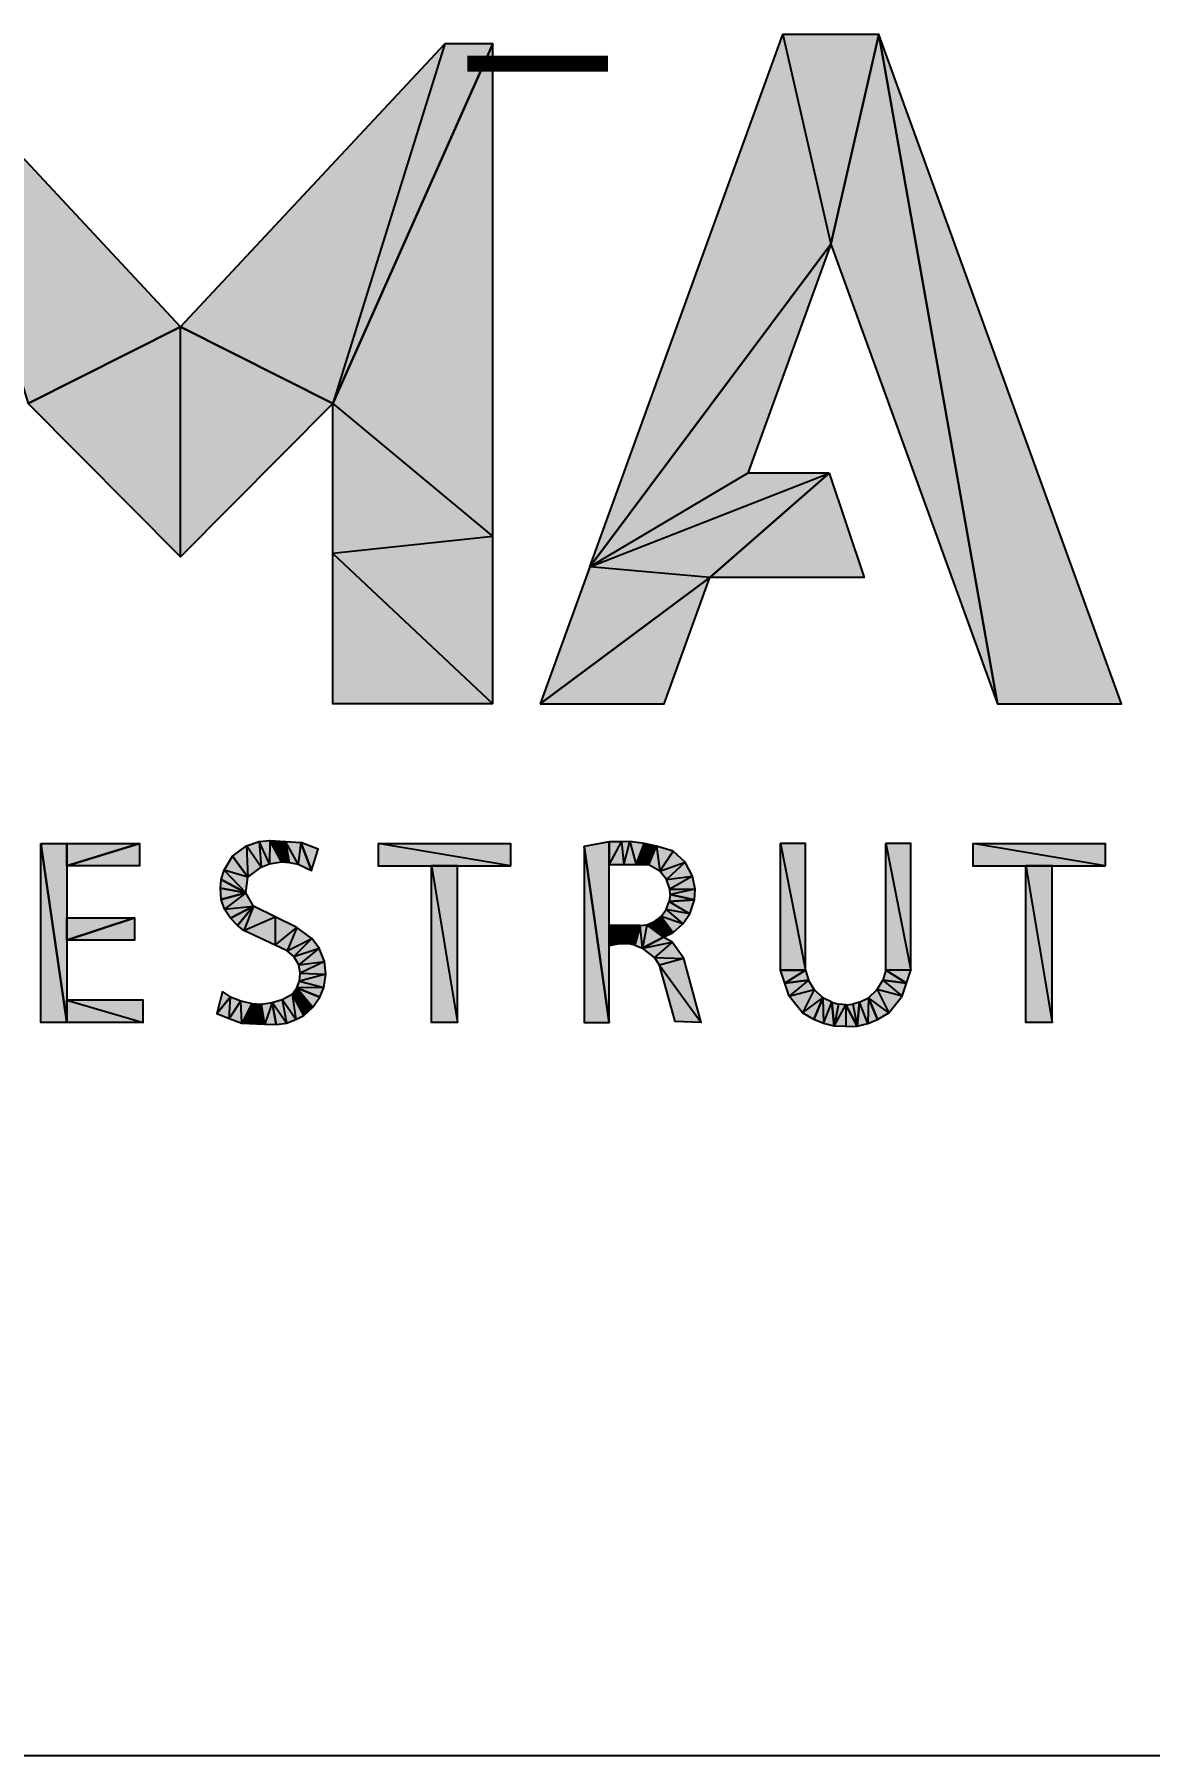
# Model space of a CAD drawing. Extents: x 0 to 119, y 0 to 84.
# Drawn here: x 114.524 to 116.223, y 9.623 to 12.244 of the extents above; entities that cross this region are included whole.
import ezdxf

# ---------------------------------------------------------------- set-up
doc = ezdxf.new("R2010")
doc.units = 0
doc.header["$MEASUREMENT"] = 0
doc.layers.add('3', color=7, linetype='CONTINUOUS')
doc.layers.add('35', color=255, linetype='CONTINUOUS')
doc.styles.add('TQS_ARIAL', font='arial.ttf')

msp = doc.modelspace()

# ---------------------------------------------------------------- linework, layer by layer
at = {"layer": '3', "color": 7, "linetype": 'Continuous'}
msp.add_line((100.4, 9.622651), (117.9, 9.622651), dxfattribs=at)
at = {"layer": '35', "color": 255, "linetype": 'Continuous'}
for p, q in [((115.820747, 10.830846), (115.820747, 11.012044)), ((115.673433, 10.779286), (115.660174, 10.819061)), ((115.845791, 10.779286), (115.859049, 10.819061)), ((115.694057, 10.754243), (115.673433, 10.779286)), ((115.825167, 10.754243), (115.845791, 10.779286)), ((115.759612, 10.76603), (115.776914, 10.733674))]:
    msp.add_line(p, q, dxfattribs=at)
for points in [[(115.369998, 11.433517), (115.663977, 12.244341), (115.736969, 11.924862), (115.369998, 11.433517)], [(115.663977, 12.244341), (115.736969, 11.924862), (115.80996, 12.244341), (115.663977, 12.244341)], [(115.80996, 12.244341), (115.736969, 11.924862), (115.990848, 11.224642), (115.80996, 12.244341)], [(115.80996, 12.244341), (115.990848, 11.224642), (116.179674, 11.224642), (115.80996, 12.244341)], [(114.343621, 12.229886), (114.513836, 11.682347), (114.746131, 11.799129), (114.343621, 12.229886)], [(115.14864, 12.229886), (114.978425, 11.682347), (114.746131, 11.799129), (115.14864, 12.229886)], [(114.978425, 11.682347), (115.221747, 11.479788), (115.221747, 12.229886), (114.978425, 11.682347)], [(115.221747, 12.229886), (115.14864, 12.229886), (114.978425, 11.682347), (115.221747, 12.229886)], [(115.369998, 11.433517), (115.736969, 11.924862), (115.610503, 11.576059), (115.369998, 11.433517)], [(114.746131, 11.799129), (114.513836, 11.682347), (114.746131, 11.448685), (114.746131, 11.799129)], [(114.746131, 11.799129), (114.978425, 11.682347), (114.746131, 11.448685), (114.746131, 11.799129)], [(115.221747, 11.479788), (114.978425, 11.453494), (114.978425, 11.682347), (115.221747, 11.479788)], [(115.734675, 11.576059), (115.610503, 11.576059), (115.369995, 11.433516), (115.734675, 11.576059)], [(115.734675, 11.576059), (115.552871, 11.417106), (115.369997, 11.433515), (115.734675, 11.576059)], [(115.734675, 11.576059), (115.787694, 11.417106), (115.552871, 11.417106), (115.734675, 11.576059)], [(115.221747, 11.224642), (115.221747, 11.479788), (114.978425, 11.453494), (115.221747, 11.224642)], [(115.221747, 11.224642), (114.978425, 11.224642), (114.978425, 11.453494), (115.221747, 11.224642)], [(115.294264, 11.224642), (115.552871, 11.417106), (115.369995, 11.433516), (115.294264, 11.224642)], [(115.294264, 11.224642), (115.483089, 11.224642), (115.552871, 11.417106), (115.294264, 11.224642)], [(114.533215, 11.012044), (114.57299, 10.739511), (114.533215, 10.739511), (114.533215, 11.012044)], [(114.533215, 11.012044), (114.57299, 11.012044), (114.57299, 10.739511), (114.533215, 11.012044)], [(114.683476, 11.012044), (114.683476, 10.978161), (114.57299, 10.978161), (114.683476, 11.012044)], [(114.57299, 10.978161), (114.57299, 11.012044), (114.683476, 11.012044), (114.57299, 10.978161)], [(114.869237, 10.975879), (114.846853, 11.008335), (114.866051, 11.014792), (114.869237, 10.975879)], [(114.881806, 10.980786), (114.866051, 11.014792), (114.882351, 11.016463), (114.881806, 10.980786)], [(114.866051, 11.014792), (114.869237, 10.975879), (114.881806, 10.980786), (114.866051, 11.014792)], [(114.882351, 11.016463), (114.881806, 10.980786), (114.900134, 10.983808), (114.882351, 11.016463)], [(114.900134, 10.983808), (114.882351, 11.016463), (114.905922, 11.01499), (114.900134, 10.983808)], [(114.905922, 11.01499), (114.900134, 10.983808), (114.911783, 10.983145), (114.905922, 11.01499)], [(114.925152, 10.980621), (114.905922, 11.01499), (114.929492, 11.013517), (114.925152, 10.980621)], [(114.905922, 11.01499), (114.911783, 10.983145), (114.925152, 10.980621), (114.905922, 11.01499)], [(114.929492, 11.013517), (114.925152, 10.980621), (114.945697, 10.970796), (114.929492, 11.013517)], [(114.945697, 10.970796), (114.956009, 11.003205), (114.929492, 11.013517), (114.945697, 10.970796)], [(115.047344, 11.012044), (115.047344, 10.978161), (115.249165, 10.978161), (115.047344, 11.012044)], [(115.047344, 11.012044), (115.249165, 11.012044), (115.249165, 10.978161), (115.047344, 11.012044)], [(115.361125, 11.007624), (115.399427, 10.739511), (115.399427, 11.014447), (115.361125, 11.007624)], [(115.399427, 10.979635), (115.417968, 11.01464), (115.399427, 11.014447), (115.399427, 10.979635)], [(115.417968, 11.01464), (115.421622, 10.979635), (115.399427, 10.979635), (115.417968, 11.01464)], [(115.421622, 10.979635), (115.430757, 11.014843), (115.417968, 11.01464), (115.421622, 10.979635)], [(115.430757, 11.014843), (115.440147, 10.979635), (115.421622, 10.979635), (115.430757, 11.014843)], [(115.440147, 10.979635), (115.45233, 11.011845), (115.430757, 11.014843), (115.440147, 10.979635)], [(115.45233, 11.011845), (115.459826, 10.979635), (115.440147, 10.979635), (115.45233, 11.011845)], [(115.459826, 10.979635), (115.471224, 11.007953), (115.45233, 11.011845), (115.459826, 10.979635)], [(115.660174, 10.819061), (115.660174, 11.012044), (115.698476, 10.819061), (115.660174, 10.819061)], [(115.698476, 10.819061), (115.698476, 11.012044), (115.660174, 11.012044), (115.698476, 10.819061)], [(115.859049, 10.819061), (115.859049, 11.012044), (115.820747, 11.012044), (115.859049, 10.819061)], [(115.820747, 10.819061), (115.820747, 11.012044), (115.859049, 10.819061), (115.820747, 10.819061)], [(115.953331, 11.012044), (115.953331, 10.978161), (116.155152, 10.978161), (115.953331, 11.012044)], [(115.953331, 11.012044), (116.155152, 11.012044), (116.155152, 10.978161), (115.953331, 11.012044)], [(114.848469, 10.960484), (114.812535, 10.971477), (114.825551, 10.992566), (114.848469, 10.960484)], [(114.848469, 10.960484), (114.825551, 10.992566), (114.846853, 11.008335), (114.848469, 10.960484)], [(114.846853, 11.008335), (114.848469, 10.960484), (114.869237, 10.975879), (114.846853, 11.008335)], [(115.399427, 10.739511), (115.361125, 11.007624), (115.361125, 10.739511), (115.399427, 10.739511)], [(115.471224, 11.007953), (115.476359, 10.970036), (115.459826, 10.979635), (115.471224, 11.007953)], [(115.476359, 10.970036), (115.496655, 11.000259), (115.471224, 11.007953), (115.476359, 10.970036)], [(115.476359, 10.970036), (115.51521, 10.983449), (115.496655, 11.000259), (115.476359, 10.970036)], [(114.845522, 10.936913), (114.807829, 10.956856), (114.812535, 10.971477), (114.845522, 10.936913)], [(114.812535, 10.971477), (114.845522, 10.936913), (114.848469, 10.960484), (114.812535, 10.971477)], [(115.128367, 10.978161), (115.168142, 10.739511), (115.128367, 10.739511), (115.128367, 10.978161)], [(115.128367, 10.978161), (115.168142, 10.739511), (115.168142, 10.978161), (115.128367, 10.978161)], [(115.51521, 10.983449), (115.486611, 10.957277), (115.476359, 10.970036), (115.51521, 10.983449)], [(115.486611, 10.957277), (115.526027, 10.962418), (115.51521, 10.983449), (115.486611, 10.957277)], [(115.526027, 10.962418), (115.491491, 10.942629), (115.486611, 10.957277), (115.526027, 10.962418)], [(115.491491, 10.942629), (115.530061, 10.942377), (115.526027, 10.962418), (115.491491, 10.942629)], [(116.034354, 10.978161), (116.074129, 10.739511), (116.034354, 10.739511), (116.034354, 10.978161)], [(116.034354, 10.978161), (116.074129, 10.739511), (116.074129, 10.978161), (116.034354, 10.978161)], [(114.845522, 10.936913), (114.80682, 10.944), (114.807829, 10.956856), (114.845522, 10.936913)], [(114.845522, 10.936913), (114.808031, 10.926831), (114.80682, 10.944), (114.845522, 10.936913)], [(114.845522, 10.936913), (114.813316, 10.912149), (114.808031, 10.926831), (114.845522, 10.936913)], [(114.813316, 10.912149), (114.857308, 10.916289), (114.845522, 10.936913), (114.813316, 10.912149)], [(115.492202, 10.934511), (115.490816, 10.923401), (115.529024, 10.926234), (115.492202, 10.934511)], [(115.530061, 10.942377), (115.492202, 10.934511), (115.491491, 10.942629), (115.530061, 10.942377)], [(115.492202, 10.934511), (115.529024, 10.926234), (115.530061, 10.942377), (115.492202, 10.934511)], [(114.857308, 10.916289), (114.822109, 10.898305), (114.813316, 10.912149), (114.857308, 10.916289)], [(114.857308, 10.916289), (114.832922, 10.886889), (114.822109, 10.898305), (114.857308, 10.916289)], [(114.857308, 10.916289), (114.842576, 10.87946), (114.832922, 10.886889), (114.857308, 10.916289)], [(114.842576, 10.87946), (114.890454, 10.900085), (114.857308, 10.916289), (114.842576, 10.87946)], [(115.511301, 10.889485), (115.478579, 10.900716), (115.486131, 10.911396), (115.511301, 10.889485)], [(115.522253, 10.904901), (115.486131, 10.911396), (115.490816, 10.923401), (115.522253, 10.904901)], [(115.486131, 10.911396), (115.511301, 10.889485), (115.522253, 10.904901), (115.486131, 10.911396)], [(115.490816, 10.923401), (115.522253, 10.904901), (115.529024, 10.926234), (115.490816, 10.923401)], [(114.57299, 10.898611), (114.67611, 10.898611), (114.57299, 10.864729), (114.57299, 10.898611)], [(114.67611, 10.898611), (114.67611, 10.864729), (114.57299, 10.864729), (114.67611, 10.898611)], [(114.890454, 10.900085), (114.890602, 10.857048), (114.842576, 10.87946), (114.890454, 10.900085)], [(114.890602, 10.857048), (114.923599, 10.88388), (114.890454, 10.900085), (114.890602, 10.857048)], [(114.923599, 10.88388), (114.908868, 10.848524), (114.890602, 10.857048), (114.923599, 10.88388)], [(114.908868, 10.848524), (114.946032, 10.867109), (114.923599, 10.88388), (114.908868, 10.848524)], [(115.399427, 10.886826), (115.414395, 10.858923), (115.399427, 10.85589), (115.399427, 10.886826)], [(115.414395, 10.858923), (115.41541, 10.886826), (115.399427, 10.886826), (115.414395, 10.858923)], [(115.41541, 10.886826), (115.414395, 10.858923), (115.426981, 10.859532), (115.41541, 10.886826)], [(115.426981, 10.859532), (115.433071, 10.886826), (115.41541, 10.886826), (115.426981, 10.859532)], [(115.433071, 10.886826), (115.438349, 10.856893), (115.426981, 10.859532), (115.433071, 10.886826)], [(115.438349, 10.856893), (115.446567, 10.886826), (115.433071, 10.886826), (115.438349, 10.856893)], [(115.446567, 10.886826), (115.438349, 10.856893), (115.450121, 10.852527), (115.446567, 10.886826)], [(115.456549, 10.888071), (115.450121, 10.852527), (115.446567, 10.886826), (115.456549, 10.888071)], [(115.456549, 10.888071), (115.450121, 10.852527), (115.481923, 10.869148), (115.456549, 10.888071)], [(115.481923, 10.869148), (115.456549, 10.888071), (115.468319, 10.892951), (115.481923, 10.869148)], [(115.496743, 10.876591), (115.468319, 10.892951), (115.478579, 10.900716), (115.496743, 10.876591)], [(115.468319, 10.892951), (115.481923, 10.869148), (115.496743, 10.876591), (115.468319, 10.892951)], [(115.478579, 10.900716), (115.496743, 10.876591), (115.511301, 10.889485), (115.478579, 10.900716)], [(114.946032, 10.867109), (114.918995, 10.839946), (114.908868, 10.848524), (114.946032, 10.867109)], [(114.918995, 10.839946), (114.957539, 10.852286), (114.946032, 10.867109), (114.918995, 10.839946)], [(115.450121, 10.852527), (115.495181, 10.861783), (115.481923, 10.869148), (115.450121, 10.852527)], [(115.495181, 10.861783), (115.46844, 10.838402), (115.450121, 10.852527), (115.495181, 10.861783)], [(115.46844, 10.838402), (115.512859, 10.836739), (115.495181, 10.861783), (115.46844, 10.838402)], [(114.957539, 10.852286), (114.926343, 10.827052), (114.918995, 10.839946), (114.957539, 10.852286)], [(114.926343, 10.827052), (114.965304, 10.832182), (114.957539, 10.852286), (114.926343, 10.827052)], [(114.965304, 10.832182), (114.928562, 10.814574), (114.926343, 10.827052), (114.965304, 10.832182)], [(114.928562, 10.814574), (114.9678, 10.813048), (114.965304, 10.832182), (114.928562, 10.814574)], [(115.512859, 10.836739), (115.47603, 10.826427), (115.46844, 10.838402), (115.512859, 10.836739)], [(115.539376, 10.739511), (115.512859, 10.836739), (115.47603, 10.826427), (115.539376, 10.739511)], [(114.964544, 10.792653), (114.923431, 10.792145), (114.9273, 10.802216), (114.964544, 10.792653)], [(114.9678, 10.813048), (114.9273, 10.802216), (114.928562, 10.814574), (114.9678, 10.813048)], [(114.9273, 10.802216), (114.964544, 10.792653), (114.9678, 10.813048), (114.9273, 10.802216)], [(115.47603, 10.826427), (115.539376, 10.739511), (115.499601, 10.740984), (115.47603, 10.826427)], [(115.698476, 10.819061), (115.666803, 10.799174), (115.660174, 10.819061), (115.698476, 10.819061)], [(115.698476, 10.819061), (115.703131, 10.803716), (115.666803, 10.799174), (115.698476, 10.819061)], [(115.703131, 10.803716), (115.673433, 10.779286), (115.666803, 10.799174), (115.703131, 10.803716)], [(115.673433, 10.779286), (115.711625, 10.789614), (115.703131, 10.803716), (115.673433, 10.779286)], [(115.845791, 10.779286), (115.807598, 10.789614), (115.816093, 10.803716), (115.845791, 10.779286)], [(115.820747, 10.819061), (115.816093, 10.803716), (115.85242, 10.799174), (115.820747, 10.819061)], [(115.816093, 10.803716), (115.845791, 10.779286), (115.85242, 10.799174), (115.816093, 10.803716)], [(115.820747, 10.819061), (115.85242, 10.799174), (115.859049, 10.819061), (115.820747, 10.819061)], [(114.810167, 10.786652), (114.801328, 10.75277), (114.822083, 10.778198), (114.810167, 10.786652)], [(114.822083, 10.778198), (114.801328, 10.75277), (114.820479, 10.745404), (114.822083, 10.778198)], [(114.820479, 10.745404), (114.822083, 10.778198), (114.838097, 10.772097), (114.820479, 10.745404)], [(114.92166, 10.743669), (114.901192, 10.774202), (114.916234, 10.782233), (114.92166, 10.743669)], [(114.947663, 10.762458), (114.916234, 10.782233), (114.923431, 10.792145), (114.947663, 10.762458)], [(114.916234, 10.782233), (114.933906, 10.750044), (114.947663, 10.762458), (114.916234, 10.782233)], [(114.916234, 10.782233), (114.92166, 10.743669), (114.933906, 10.750044), (114.916234, 10.782233)], [(114.923431, 10.792145), (114.958536, 10.777665), (114.964544, 10.792653), (114.923431, 10.792145)], [(114.923431, 10.792145), (114.947663, 10.762458), (114.958536, 10.777665), (114.923431, 10.792145)], [(115.711625, 10.789614), (115.694057, 10.754243), (115.673433, 10.779286), (115.711625, 10.789614)], [(115.694057, 10.754243), (115.724962, 10.777041), (115.711625, 10.789614), (115.694057, 10.754243)], [(115.724962, 10.777041), (115.710937, 10.743823), (115.694057, 10.754243), (115.724962, 10.777041)], [(115.724962, 10.777041), (115.725885, 10.737549), (115.710937, 10.743823), (115.724962, 10.777041)], [(115.725885, 10.737549), (115.738619, 10.770213), (115.724962, 10.777041), (115.725885, 10.737549)], [(115.793338, 10.737549), (115.780605, 10.770213), (115.794261, 10.777041), (115.793338, 10.737549)], [(115.794261, 10.777041), (115.793338, 10.737549), (115.808286, 10.743823), (115.794261, 10.777041)], [(115.825167, 10.754243), (115.794261, 10.777041), (115.807598, 10.789614), (115.825167, 10.754243)], [(115.794261, 10.777041), (115.808286, 10.743823), (115.825167, 10.754243), (115.794261, 10.777041)], [(115.807598, 10.789614), (115.825167, 10.754243), (115.845791, 10.779286), (115.807598, 10.789614)], [(114.57299, 10.773394), (114.689369, 10.739511), (114.57299, 10.739511), (114.57299, 10.773394)], [(114.57299, 10.773394), (114.689369, 10.739511), (114.689369, 10.773394), (114.57299, 10.773394)], [(114.838097, 10.772097), (114.820479, 10.745404), (114.83963, 10.738038), (114.838097, 10.772097)], [(114.83963, 10.738038), (114.838097, 10.772097), (114.854873, 10.76798), (114.83963, 10.738038)], [(114.854873, 10.76798), (114.83963, 10.738038), (114.862464, 10.737301), (114.854873, 10.76798)], [(114.862464, 10.737301), (114.854873, 10.76798), (114.869515, 10.767217), (114.862464, 10.737301)], [(114.869515, 10.767217), (114.862464, 10.737301), (114.874421, 10.736916), (114.869515, 10.767217)], [(114.874421, 10.736916), (114.869515, 10.767217), (114.885925, 10.769672), (114.874421, 10.736916)], [(114.885925, 10.769672), (114.874421, 10.736916), (114.891782, 10.736409), (114.885925, 10.769672)], [(114.907735, 10.7383), (114.885925, 10.769672), (114.901192, 10.774202), (114.907735, 10.7383)], [(114.885925, 10.769672), (114.891782, 10.736409), (114.907735, 10.7383), (114.885925, 10.769672)], [(114.901192, 10.774202), (114.907735, 10.7383), (114.92166, 10.743669), (114.901192, 10.774202)], [(115.738619, 10.770213), (115.742309, 10.733674), (115.725885, 10.737549), (115.738619, 10.770213)], [(115.738619, 10.770213), (115.74875, 10.767091), (115.742309, 10.733674), (115.738619, 10.770213)], [(115.742309, 10.733674), (115.759612, 10.76603), (115.74875, 10.767091), (115.742309, 10.733674)], [(115.759612, 10.76603), (115.759612, 10.733144), (115.742309, 10.733674), (115.759612, 10.76603)], [(115.776914, 10.733674), (115.759612, 10.76603), (115.770474, 10.767091), (115.776914, 10.733674)], [(115.759612, 10.76603), (115.759612, 10.733144), (115.776914, 10.733674), (115.759612, 10.76603)], [(115.770474, 10.767091), (115.776914, 10.733674), (115.780605, 10.770213), (115.770474, 10.767091)], [(115.780605, 10.770213), (115.776914, 10.733674), (115.793338, 10.737549), (115.780605, 10.770213)]]:
    msp.add_lwpolyline(points, dxfattribs=at)
for points in [[(115.369998, 11.433517), (115.663977, 12.244341), (115.736969, 11.924862)], [(115.663977, 12.244341), (115.736969, 11.924862), (115.80996, 12.244341)], [(115.663977, 12.244341), (115.80996, 12.244341), (115.663977, 12.244341)], [(115.80996, 12.244341), (115.736969, 11.924862), (115.990848, 11.224642)], [(115.80996, 12.244341), (115.990848, 11.224642), (115.80996, 12.244341)], [(115.80996, 12.244341), (115.990848, 11.224642), (116.179674, 11.224642)], [(115.80996, 12.244341), (116.179674, 11.224642), (115.80996, 12.244341)], [(114.343621, 12.229886), (114.513836, 11.682347), (114.746131, 11.799129)], [(114.343621, 12.229886), (114.746131, 11.799129), (114.343621, 12.229886)], [(115.14864, 12.229886), (114.978425, 11.682347), (114.746131, 11.799129)], [(115.14864, 12.229886), (114.746131, 11.799129), (115.14864, 12.229886)], [(114.978425, 11.682347), (115.221747, 11.479788), (115.221747, 12.229886)], [(114.978425, 11.682347), (115.221747, 12.229886), (114.978425, 11.682347)], [(115.221747, 12.229886), (115.14864, 12.229886), (114.978425, 11.682347)], [(115.221747, 12.229886), (114.978425, 11.682347), (115.221747, 12.229886)], [(115.369998, 11.433517), (115.736969, 11.924862), (115.610503, 11.576059)], [(115.369998, 11.433517), (115.736969, 11.924862), (115.369998, 11.433517)], [(114.746131, 11.799129), (114.513836, 11.682347), (114.746131, 11.448685)], [(114.746131, 11.799129), (114.746131, 11.448685), (114.746131, 11.799129)], [(114.746131, 11.799129), (114.978425, 11.682347), (114.746131, 11.448685)], [(114.746131, 11.799129), (114.746131, 11.448685), (114.746131, 11.799129)], [(115.221747, 11.479788), (114.978425, 11.453494), (114.978425, 11.682347)], [(115.221747, 11.479788), (114.978425, 11.682347), (115.221747, 11.479788)], [(115.734675, 11.576059), (115.610503, 11.576059), (115.369995, 11.433516)], [(115.734675, 11.576059), (115.369995, 11.433516), (115.734675, 11.576059)], [(115.734675, 11.576059), (115.552871, 11.417106), (115.369997, 11.433515)], [(115.734675, 11.576059), (115.369997, 11.433515), (115.734675, 11.576059)], [(115.369998, 11.433517), (115.610503, 11.576059), (115.369998, 11.433517)], [(115.734675, 11.576059), (115.787694, 11.417106), (115.552871, 11.417106)], [(115.734675, 11.576059), (115.552871, 11.417106), (115.734675, 11.576059)], [(115.221747, 11.224642), (115.221747, 11.479788), (114.978425, 11.453494)], [(115.221747, 11.224642), (114.978425, 11.224642), (114.978425, 11.453494)], [(115.221747, 11.224642), (114.978425, 11.453494), (115.221747, 11.224642)], [(115.221747, 11.224642), (114.978425, 11.453494), (115.221747, 11.224642)], [(115.294264, 11.224642), (115.552871, 11.417106), (115.369995, 11.433516)], [(115.294264, 11.224642), (115.369995, 11.433516), (115.294264, 11.224642)], [(115.294264, 11.224642), (115.483089, 11.224642), (115.552871, 11.417106)], [(115.294264, 11.224642), (115.552871, 11.417106), (115.294264, 11.224642)], [(114.533215, 11.012044), (114.57299, 10.739511), (114.533215, 10.739511)], [(114.533215, 11.012044), (114.533215, 10.739511), (114.533215, 11.012044)], [(114.533215, 11.012044), (114.57299, 11.012044), (114.57299, 10.739511)], [(114.533215, 11.012044), (114.57299, 10.739511), (114.533215, 11.012044)], [(114.683476, 11.012044), (114.683476, 10.978161), (114.57299, 10.978161)], [(114.683476, 11.012044), (114.57299, 10.978161), (114.683476, 11.012044)], [(114.57299, 10.978161), (114.57299, 11.012044), (114.683476, 11.012044)], [(114.57299, 10.978161), (114.683476, 11.012044), (114.57299, 10.978161)], [(114.869237, 10.975879), (114.846853, 11.008335), (114.866051, 11.014792)], [(114.881806, 10.980786), (114.866051, 11.014792), (114.882351, 11.016463)], [(114.866051, 11.014792), (114.869237, 10.975879), (114.881806, 10.980786)], [(114.866051, 11.014792), (114.881806, 10.980786), (114.866051, 11.014792)], [(114.869237, 10.975879), (114.866051, 11.014792), (114.869237, 10.975879)], [(114.882351, 11.016463), (114.881806, 10.980786), (114.900134, 10.983808)], [(114.881806, 10.980786), (114.882351, 11.016463), (114.881806, 10.980786)], [(114.900134, 10.983808), (114.882351, 11.016463), (114.905922, 11.01499)], [(114.882351, 11.016463), (114.900134, 10.983808), (114.882351, 11.016463)], [(114.905922, 11.01499), (114.900134, 10.983808), (114.911783, 10.983145)], [(114.900134, 10.983808), (114.905922, 11.01499), (114.900134, 10.983808)], [(114.925152, 10.980621), (114.905922, 11.01499), (114.929492, 11.013517)], [(114.905922, 11.01499), (114.911783, 10.983145), (114.925152, 10.980621)], [(114.905922, 11.01499), (114.925152, 10.980621), (114.905922, 11.01499)], [(114.905922, 11.01499), (114.911783, 10.983145), (114.905922, 11.01499)], [(114.929492, 11.013517), (114.925152, 10.980621), (114.945697, 10.970796)], [(114.925152, 10.980621), (114.929492, 11.013517), (114.925152, 10.980621)], [(114.945697, 10.970796), (114.956009, 11.003205), (114.929492, 11.013517)], [(114.945697, 10.970796), (114.929492, 11.013517), (114.945697, 10.970796)], [(114.929492, 11.013517), (114.945697, 10.970796), (114.929492, 11.013517)], [(115.047344, 11.012044), (115.047344, 10.978161), (115.249165, 10.978161)], [(115.047344, 11.012044), (115.249165, 10.978161), (115.047344, 11.012044)], [(115.047344, 11.012044), (115.249165, 11.012044), (115.249165, 10.978161)], [(115.047344, 11.012044), (115.249165, 10.978161), (115.047344, 11.012044)], [(115.361125, 11.007624), (115.399427, 10.739511), (115.399427, 11.014447)], [(115.361125, 11.007624), (115.399427, 11.014447), (115.361125, 11.007624)], [(115.399427, 10.979635), (115.417968, 11.01464), (115.399427, 11.014447)], [(115.417968, 11.01464), (115.421622, 10.979635), (115.399427, 10.979635)], [(115.417968, 11.01464), (115.399427, 10.979635), (115.417968, 11.01464)], [(115.399427, 10.979635), (115.399427, 11.014447), (115.399427, 10.979635)], [(115.421622, 10.979635), (115.430757, 11.014843), (115.417968, 11.01464)], [(115.421622, 10.979635), (115.417968, 11.01464), (115.421622, 10.979635)], [(115.430757, 11.014843), (115.440147, 10.979635), (115.421622, 10.979635)], [(115.430757, 11.014843), (115.421622, 10.979635), (115.430757, 11.014843)], [(115.440147, 10.979635), (115.45233, 11.011845), (115.430757, 11.014843)], [(115.440147, 10.979635), (115.430757, 11.014843), (115.440147, 10.979635)], [(115.45233, 11.011845), (115.459826, 10.979635), (115.440147, 10.979635)], [(115.45233, 11.011845), (115.440147, 10.979635), (115.45233, 11.011845)], [(115.459826, 10.979635), (115.471224, 11.007953), (115.45233, 11.011845)], [(115.459826, 10.979635), (115.45233, 11.011845), (115.459826, 10.979635)], [(115.660174, 10.819061), (115.660174, 11.012044), (115.698476, 10.819061)], [(115.698476, 10.819061), (115.698476, 11.012044), (115.660174, 11.012044)], [(115.698476, 10.819061), (115.660174, 11.012044), (115.698476, 10.819061)], [(115.859049, 10.819061), (115.859049, 11.012044), (115.820747, 11.012044)], [(115.859049, 10.819061), (115.820747, 11.012044), (115.859049, 10.819061)], [(115.820747, 10.819061), (115.820747, 11.012044), (115.859049, 10.819061)], [(115.953331, 11.012044), (115.953331, 10.978161), (116.155152, 10.978161)], [(115.953331, 11.012044), (116.155152, 10.978161), (115.953331, 11.012044)], [(115.953331, 11.012044), (116.155152, 11.012044), (116.155152, 10.978161)], [(115.953331, 11.012044), (116.155152, 10.978161), (115.953331, 11.012044)], [(114.848469, 10.960484), (114.812535, 10.971477), (114.825551, 10.992566)], [(114.848469, 10.960484), (114.825551, 10.992566), (114.846853, 11.008335)], [(114.848469, 10.960484), (114.825551, 10.992566), (114.848469, 10.960484)], [(114.846853, 11.008335), (114.848469, 10.960484), (114.869237, 10.975879)], [(114.846853, 11.008335), (114.869237, 10.975879), (114.846853, 11.008335)], [(114.848469, 10.960484), (114.846853, 11.008335), (114.848469, 10.960484)], [(115.399427, 10.739511), (115.361125, 11.007624), (115.361125, 10.739511)], [(115.471224, 11.007953), (115.476359, 10.970036), (115.459826, 10.979635)], [(115.471224, 11.007953), (115.459826, 10.979635), (115.471224, 11.007953)], [(115.476359, 10.970036), (115.496655, 11.000259), (115.471224, 11.007953)], [(115.476359, 10.970036), (115.471224, 11.007953), (115.476359, 10.970036)], [(115.476359, 10.970036), (115.51521, 10.983449), (115.496655, 11.000259)], [(115.476359, 10.970036), (115.496655, 11.000259), (115.476359, 10.970036)], [(114.845522, 10.936913), (114.807829, 10.956856), (114.812535, 10.971477)], [(114.812535, 10.971477), (114.845522, 10.936913), (114.848469, 10.960484)], [(114.812535, 10.971477), (114.848469, 10.960484), (114.812535, 10.971477)], [(114.845522, 10.936913), (114.812535, 10.971477), (114.845522, 10.936913)], [(115.128367, 10.978161), (115.168142, 10.739511), (115.128367, 10.739511)], [(115.128367, 10.978161), (115.128367, 10.739511), (115.128367, 10.978161)], [(115.128367, 10.978161), (115.168142, 10.739511), (115.168142, 10.978161)], [(115.128367, 10.978161), (115.168142, 10.978161), (115.128367, 10.978161)], [(115.51521, 10.983449), (115.486611, 10.957277), (115.476359, 10.970036)], [(115.51521, 10.983449), (115.476359, 10.970036), (115.51521, 10.983449)], [(115.486611, 10.957277), (115.526027, 10.962418), (115.51521, 10.983449)], [(115.486611, 10.957277), (115.51521, 10.983449), (115.486611, 10.957277)], [(115.526027, 10.962418), (115.491491, 10.942629), (115.486611, 10.957277)], [(115.526027, 10.962418), (115.486611, 10.957277), (115.526027, 10.962418)], [(115.491491, 10.942629), (115.530061, 10.942377), (115.526027, 10.962418)], [(115.491491, 10.942629), (115.526027, 10.962418), (115.491491, 10.942629)], [(116.034354, 10.978161), (116.074129, 10.739511), (116.034354, 10.739511)], [(116.034354, 10.978161), (116.034354, 10.739511), (116.034354, 10.978161)], [(116.034354, 10.978161), (116.074129, 10.739511), (116.074129, 10.978161)], [(116.034354, 10.978161), (116.074129, 10.978161), (116.034354, 10.978161)], [(114.845522, 10.936913), (114.80682, 10.944), (114.807829, 10.956856)], [(114.845522, 10.936913), (114.808031, 10.926831), (114.80682, 10.944)], [(114.845522, 10.936913), (114.80682, 10.944), (114.845522, 10.936913)], [(114.845522, 10.936913), (114.807829, 10.956856), (114.845522, 10.936913)], [(114.845522, 10.936913), (114.813316, 10.912149), (114.808031, 10.926831)], [(114.845522, 10.936913), (114.808031, 10.926831), (114.845522, 10.936913)], [(114.813316, 10.912149), (114.857308, 10.916289), (114.845522, 10.936913)], [(114.813316, 10.912149), (114.845522, 10.936913), (114.813316, 10.912149)], [(115.492202, 10.934511), (115.490816, 10.923401), (115.529024, 10.926234)], [(115.530061, 10.942377), (115.492202, 10.934511), (115.491491, 10.942629)], [(115.530061, 10.942377), (115.491491, 10.942629), (115.530061, 10.942377)], [(115.492202, 10.934511), (115.529024, 10.926234), (115.530061, 10.942377)], [(115.492202, 10.934511), (115.530061, 10.942377), (115.492202, 10.934511)], [(115.492202, 10.934511), (115.529024, 10.926234), (115.492202, 10.934511)], [(114.857308, 10.916289), (114.822109, 10.898305), (114.813316, 10.912149)], [(114.857308, 10.916289), (114.813316, 10.912149), (114.857308, 10.916289)], [(114.857308, 10.916289), (114.832922, 10.886889), (114.822109, 10.898305)], [(114.857308, 10.916289), (114.822109, 10.898305), (114.857308, 10.916289)], [(114.857308, 10.916289), (114.842576, 10.87946), (114.832922, 10.886889)], [(114.857308, 10.916289), (114.832922, 10.886889), (114.857308, 10.916289)], [(114.842576, 10.87946), (114.890454, 10.900085), (114.857308, 10.916289)], [(114.842576, 10.87946), (114.857308, 10.916289), (114.842576, 10.87946)], [(115.511301, 10.889485), (115.478579, 10.900716), (115.486131, 10.911396)], [(115.522253, 10.904901), (115.486131, 10.911396), (115.490816, 10.923401)], [(115.486131, 10.911396), (115.511301, 10.889485), (115.522253, 10.904901)], [(115.486131, 10.911396), (115.522253, 10.904901), (115.486131, 10.911396)], [(115.511301, 10.889485), (115.486131, 10.911396), (115.511301, 10.889485)], [(115.490816, 10.923401), (115.522253, 10.904901), (115.529024, 10.926234)], [(115.490816, 10.923401), (115.529024, 10.926234), (115.490816, 10.923401)], [(115.522253, 10.904901), (115.490816, 10.923401), (115.522253, 10.904901)], [(114.57299, 10.898611), (114.67611, 10.898611), (114.57299, 10.864729)], [(114.57299, 10.898611), (114.57299, 10.864729), (114.57299, 10.898611)], [(114.67611, 10.898611), (114.67611, 10.864729), (114.57299, 10.864729)], [(114.67611, 10.898611), (114.57299, 10.864729), (114.67611, 10.898611)], [(114.890454, 10.900085), (114.890602, 10.857048), (114.842576, 10.87946)], [(114.890454, 10.900085), (114.842576, 10.87946), (114.890454, 10.900085)], [(114.890602, 10.857048), (114.923599, 10.88388), (114.890454, 10.900085)], [(114.890602, 10.857048), (114.890454, 10.900085), (114.890602, 10.857048)], [(114.923599, 10.88388), (114.908868, 10.848524), (114.890602, 10.857048)], [(114.923599, 10.88388), (114.890602, 10.857048), (114.923599, 10.88388)], [(114.908868, 10.848524), (114.946032, 10.867109), (114.923599, 10.88388)], [(114.908868, 10.848524), (114.923599, 10.88388), (114.908868, 10.848524)], [(115.399427, 10.886826), (115.414395, 10.858923), (115.399427, 10.85589)], [(115.399427, 10.886826), (115.399427, 10.85589), (115.399427, 10.886826)], [(115.414395, 10.858923), (115.41541, 10.886826), (115.399427, 10.886826)], [(115.414395, 10.858923), (115.399427, 10.886826), (115.414395, 10.858923)], [(115.41541, 10.886826), (115.414395, 10.858923), (115.426981, 10.859532)], [(115.41541, 10.886826), (115.426981, 10.859532), (115.41541, 10.886826)], [(115.426981, 10.859532), (115.433071, 10.886826), (115.41541, 10.886826)], [(115.426981, 10.859532), (115.41541, 10.886826), (115.426981, 10.859532)], [(115.433071, 10.886826), (115.438349, 10.856893), (115.426981, 10.859532)], [(115.433071, 10.886826), (115.426981, 10.859532), (115.433071, 10.886826)], [(115.438349, 10.856893), (115.446567, 10.886826), (115.433071, 10.886826)], [(115.438349, 10.856893), (115.433071, 10.886826), (115.438349, 10.856893)], [(115.446567, 10.886826), (115.438349, 10.856893), (115.450121, 10.852527)], [(115.456549, 10.888071), (115.450121, 10.852527), (115.446567, 10.886826)], [(115.456549, 10.888071), (115.446567, 10.886826), (115.456549, 10.888071)], [(115.446567, 10.886826), (115.450121, 10.852527), (115.446567, 10.886826)], [(115.456549, 10.888071), (115.450121, 10.852527), (115.481923, 10.869148)], [(115.481923, 10.869148), (115.456549, 10.888071), (115.468319, 10.892951)], [(115.456549, 10.888071), (115.481923, 10.869148), (115.456549, 10.888071)], [(115.496743, 10.876591), (115.468319, 10.892951), (115.478579, 10.900716)], [(115.468319, 10.892951), (115.481923, 10.869148), (115.496743, 10.876591)], [(115.468319, 10.892951), (115.496743, 10.876591), (115.468319, 10.892951)], [(115.481923, 10.869148), (115.468319, 10.892951), (115.481923, 10.869148)], [(115.478579, 10.900716), (115.496743, 10.876591), (115.511301, 10.889485)], [(115.478579, 10.900716), (115.511301, 10.889485), (115.478579, 10.900716)], [(115.496743, 10.876591), (115.478579, 10.900716), (115.496743, 10.876591)], [(114.946032, 10.867109), (114.918995, 10.839946), (114.908868, 10.848524)], [(114.946032, 10.867109), (114.908868, 10.848524), (114.946032, 10.867109)], [(114.918995, 10.839946), (114.957539, 10.852286), (114.946032, 10.867109)], [(114.918995, 10.839946), (114.946032, 10.867109), (114.918995, 10.839946)], [(115.450121, 10.852527), (115.495181, 10.861783), (115.481923, 10.869148)], [(115.450121, 10.852527), (115.481923, 10.869148), (115.450121, 10.852527)], [(115.495181, 10.861783), (115.46844, 10.838402), (115.450121, 10.852527)], [(115.495181, 10.861783), (115.450121, 10.852527), (115.495181, 10.861783)], [(115.46844, 10.838402), (115.512859, 10.836739), (115.495181, 10.861783)], [(115.46844, 10.838402), (115.495181, 10.861783), (115.46844, 10.838402)], [(114.957539, 10.852286), (114.926343, 10.827052), (114.918995, 10.839946)], [(114.957539, 10.852286), (114.918995, 10.839946), (114.957539, 10.852286)], [(114.926343, 10.827052), (114.965304, 10.832182), (114.957539, 10.852286)], [(114.926343, 10.827052), (114.957539, 10.852286), (114.926343, 10.827052)], [(114.965304, 10.832182), (114.928562, 10.814574), (114.926343, 10.827052)], [(114.965304, 10.832182), (114.926343, 10.827052), (114.965304, 10.832182)], [(114.928562, 10.814574), (114.9678, 10.813048), (114.965304, 10.832182)], [(114.928562, 10.814574), (114.965304, 10.832182), (114.928562, 10.814574)], [(115.512859, 10.836739), (115.47603, 10.826427), (115.46844, 10.838402)], [(115.512859, 10.836739), (115.46844, 10.838402), (115.512859, 10.836739)], [(115.539376, 10.739511), (115.512859, 10.836739), (115.47603, 10.826427)], [(114.964544, 10.792653), (114.923431, 10.792145), (114.9273, 10.802216)], [(114.9678, 10.813048), (114.9273, 10.802216), (114.928562, 10.814574)], [(114.9273, 10.802216), (114.964544, 10.792653), (114.9678, 10.813048)], [(114.9273, 10.802216), (114.9678, 10.813048), (114.9273, 10.802216)], [(114.964544, 10.792653), (114.9273, 10.802216), (114.964544, 10.792653)], [(114.9678, 10.813048), (114.928562, 10.814574), (114.9678, 10.813048)], [(115.47603, 10.826427), (115.539376, 10.739511), (115.499601, 10.740984)], [(115.47603, 10.826427), (115.499601, 10.740984), (115.47603, 10.826427)], [(115.539376, 10.739511), (115.47603, 10.826427), (115.539376, 10.739511)], [(115.660174, 10.819061), (115.698476, 10.819061), (115.660174, 10.819061)], [(115.698476, 10.819061), (115.666803, 10.799174), (115.660174, 10.819061)], [(115.698476, 10.819061), (115.660174, 10.819061), (115.698476, 10.819061)], [(115.698476, 10.819061), (115.703131, 10.803716), (115.666803, 10.799174)], [(115.698476, 10.819061), (115.666803, 10.799174), (115.698476, 10.819061)], [(115.703131, 10.803716), (115.673433, 10.779286), (115.666803, 10.799174)], [(115.703131, 10.803716), (115.666803, 10.799174), (115.703131, 10.803716)], [(115.673433, 10.779286), (115.711625, 10.789614), (115.703131, 10.803716)], [(115.673433, 10.779286), (115.703131, 10.803716), (115.673433, 10.779286)], [(115.845791, 10.779286), (115.807598, 10.789614), (115.816093, 10.803716)], [(115.820747, 10.819061), (115.816093, 10.803716), (115.85242, 10.799174)], [(115.816093, 10.803716), (115.845791, 10.779286), (115.85242, 10.799174)], [(115.816093, 10.803716), (115.85242, 10.799174), (115.816093, 10.803716)], [(115.845791, 10.779286), (115.816093, 10.803716), (115.845791, 10.779286)], [(115.820747, 10.819061), (115.859049, 10.819061), (115.820747, 10.819061)], [(115.820747, 10.819061), (115.85242, 10.799174), (115.859049, 10.819061)], [(115.820747, 10.819061), (115.859049, 10.819061), (115.820747, 10.819061)], [(115.820747, 10.819061), (115.85242, 10.799174), (115.820747, 10.819061)], [(114.810167, 10.786652), (114.801328, 10.75277), (114.822083, 10.778198)], [(114.822083, 10.778198), (114.801328, 10.75277), (114.820479, 10.745404)], [(114.810167, 10.786652), (114.822083, 10.778198), (114.810167, 10.786652)], [(114.820479, 10.745404), (114.822083, 10.778198), (114.838097, 10.772097)], [(114.822083, 10.778198), (114.820479, 10.745404), (114.822083, 10.778198)], [(114.92166, 10.743669), (114.901192, 10.774202), (114.916234, 10.782233)], [(114.947663, 10.762458), (114.916234, 10.782233), (114.923431, 10.792145)], [(114.916234, 10.782233), (114.933906, 10.750044), (114.947663, 10.762458)], [(114.916234, 10.782233), (114.947663, 10.762458), (114.916234, 10.782233)], [(114.916234, 10.782233), (114.92166, 10.743669), (114.933906, 10.750044)], [(114.916234, 10.782233), (114.933906, 10.750044), (114.916234, 10.782233)], [(114.92166, 10.743669), (114.916234, 10.782233), (114.92166, 10.743669)], [(114.923431, 10.792145), (114.958536, 10.777665), (114.964544, 10.792653)], [(114.923431, 10.792145), (114.964544, 10.792653), (114.923431, 10.792145)], [(114.923431, 10.792145), (114.947663, 10.762458), (114.958536, 10.777665)], [(114.923431, 10.792145), (114.958536, 10.777665), (114.923431, 10.792145)], [(114.947663, 10.762458), (114.923431, 10.792145), (114.947663, 10.762458)], [(115.711625, 10.789614), (115.694057, 10.754243), (115.673433, 10.779286)], [(115.711625, 10.789614), (115.673433, 10.779286), (115.711625, 10.789614)], [(115.694057, 10.754243), (115.724962, 10.777041), (115.711625, 10.789614)], [(115.694057, 10.754243), (115.711625, 10.789614), (115.694057, 10.754243)], [(115.724962, 10.777041), (115.710937, 10.743823), (115.694057, 10.754243)], [(115.724962, 10.777041), (115.694057, 10.754243), (115.724962, 10.777041)], [(115.724962, 10.777041), (115.725885, 10.737549), (115.710937, 10.743823)], [(115.724962, 10.777041), (115.710937, 10.743823), (115.724962, 10.777041)], [(115.725885, 10.737549), (115.738619, 10.770213), (115.724962, 10.777041)], [(115.725885, 10.737549), (115.724962, 10.777041), (115.725885, 10.737549)], [(115.793338, 10.737549), (115.780605, 10.770213), (115.794261, 10.777041)], [(115.794261, 10.777041), (115.793338, 10.737549), (115.808286, 10.743823)], [(115.793338, 10.737549), (115.794261, 10.777041), (115.793338, 10.737549)], [(115.825167, 10.754243), (115.794261, 10.777041), (115.807598, 10.789614)], [(115.794261, 10.777041), (115.808286, 10.743823), (115.825167, 10.754243)], [(115.794261, 10.777041), (115.825167, 10.754243), (115.794261, 10.777041)], [(115.794261, 10.777041), (115.808286, 10.743823), (115.794261, 10.777041)], [(115.807598, 10.789614), (115.825167, 10.754243), (115.845791, 10.779286)], [(115.807598, 10.789614), (115.845791, 10.779286), (115.807598, 10.789614)], [(115.825167, 10.754243), (115.807598, 10.789614), (115.825167, 10.754243)], [(114.57299, 10.773394), (114.689369, 10.739511), (114.57299, 10.739511)], [(114.57299, 10.773394), (114.57299, 10.739511), (114.57299, 10.773394)], [(114.57299, 10.773394), (114.689369, 10.739511), (114.689369, 10.773394)], [(114.57299, 10.773394), (114.689369, 10.773394), (114.57299, 10.773394)], [(114.838097, 10.772097), (114.820479, 10.745404), (114.83963, 10.738038)], [(114.820479, 10.745404), (114.838097, 10.772097), (114.820479, 10.745404)], [(114.83963, 10.738038), (114.838097, 10.772097), (114.854873, 10.76798)], [(114.838097, 10.772097), (114.83963, 10.738038), (114.838097, 10.772097)], [(114.854873, 10.76798), (114.83963, 10.738038), (114.862464, 10.737301)], [(114.83963, 10.738038), (114.854873, 10.76798), (114.83963, 10.738038)], [(114.862464, 10.737301), (114.854873, 10.76798), (114.869515, 10.767217)], [(114.854873, 10.76798), (114.862464, 10.737301), (114.854873, 10.76798)], [(114.869515, 10.767217), (114.862464, 10.737301), (114.874421, 10.736916)], [(114.862464, 10.737301), (114.869515, 10.767217), (114.862464, 10.737301)], [(114.874421, 10.736916), (114.869515, 10.767217), (114.885925, 10.769672)], [(114.869515, 10.767217), (114.874421, 10.736916), (114.869515, 10.767217)], [(114.885925, 10.769672), (114.874421, 10.736916), (114.891782, 10.736409)], [(114.874421, 10.736916), (114.885925, 10.769672), (114.874421, 10.736916)], [(114.907735, 10.7383), (114.885925, 10.769672), (114.901192, 10.774202)], [(114.885925, 10.769672), (114.891782, 10.736409), (114.907735, 10.7383)], [(114.885925, 10.769672), (114.907735, 10.7383), (114.885925, 10.769672)], [(114.885925, 10.769672), (114.891782, 10.736409), (114.885925, 10.769672)], [(114.901192, 10.774202), (114.907735, 10.7383), (114.92166, 10.743669)], [(114.901192, 10.774202), (114.92166, 10.743669), (114.901192, 10.774202)], [(114.907735, 10.7383), (114.901192, 10.774202), (114.907735, 10.7383)], [(115.738619, 10.770213), (115.742309, 10.733674), (115.725885, 10.737549)], [(115.738619, 10.770213), (115.725885, 10.737549), (115.738619, 10.770213)], [(115.738619, 10.770213), (115.74875, 10.767091), (115.742309, 10.733674)], [(115.738619, 10.770213), (115.742309, 10.733674), (115.738619, 10.770213)], [(115.742309, 10.733674), (115.759612, 10.76603), (115.74875, 10.767091)], [(115.742309, 10.733674), (115.74875, 10.767091), (115.742309, 10.733674)], [(115.759612, 10.76603), (115.759612, 10.733144), (115.742309, 10.733674)], [(115.759612, 10.76603), (115.742309, 10.733674), (115.759612, 10.76603)], [(115.776914, 10.733674), (115.759612, 10.76603), (115.770474, 10.767091)], [(115.759612, 10.76603), (115.759612, 10.733144), (115.776914, 10.733674)], [(115.759612, 10.76603), (115.776914, 10.733674), (115.759612, 10.76603)], [(115.770474, 10.767091), (115.776914, 10.733674), (115.780605, 10.770213)], [(115.770474, 10.767091), (115.780605, 10.770213), (115.770474, 10.767091)], [(115.776914, 10.733674), (115.770474, 10.767091), (115.776914, 10.733674)], [(115.780605, 10.770213), (115.776914, 10.733674), (115.793338, 10.737549)], [(115.780605, 10.770213), (115.793338, 10.737549), (115.780605, 10.770213)], [(115.399427, 10.739511), (115.361125, 10.739511), (115.399427, 10.739511)]]:
    msp.add_solid(points, dxfattribs=at)

# ---------------------------------------------------------------- texts
at = {"layer": '3', "color": 7, "linetype": 'Continuous', "style": 'TQS_ARIAL'}
msp.add_text('_', height=0.264, dxfattribs=at).set_placement((115.188479, 12.263708))

doc.saveas('drawing.dxf')
